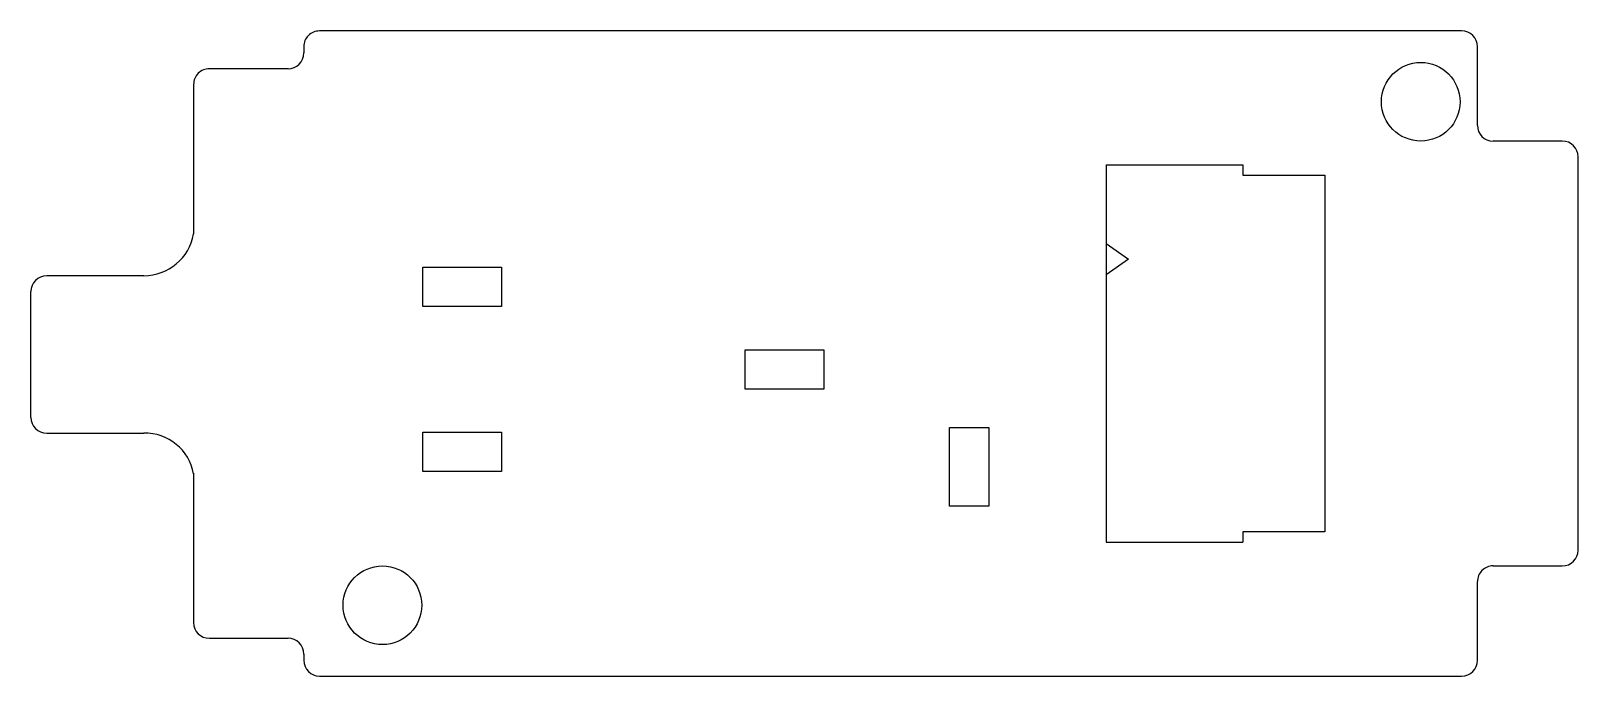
# Model space of a CAD drawing. Extents: x 124.7 to 173.9, y -108.3 to -87.8.
import ezdxf

# ---------------------------------------------------------------- set-up
doc = ezdxf.new("R2010")
doc.units = 0
doc.layers.add('BLACK', color=7, linetype='CONTINUOUS')

msp = doc.modelspace()

# ---------------------------------------------------------------- linework, layer by layer
at = {"layer": 'BLACK', "linetype": 'CONTINUOUS'}
for p, q in [((170.15, -87.75), (133.85, -87.75)), ((133.35, -88.25), (133.35, -88.45)), ((170.65, -90.75), (170.65, -88.25)), ((132.85, -88.95), (130.35, -88.95)), ((129.85, -89.45), (129.85, -94.2)), ((173.35, -91.25), (171.15, -91.25)), ((173.85, -104.25), (173.85, -91.75)), ((158.85, -92), (163.2, -92)), ((158.85, -92), (158.85, -104)), ((163.2, -92), (163.2, -92.33)), ((163.2, -92.33), (165.8, -92.33)), ((165.8, -92.33), (165.8, -103.67)), ((158.85, -94.5), (159.557, -95)), ((137.131, -95.2536), (139.631, -95.2536)), ((137.131, -96.5036), (137.131, -95.2536)), ((139.631, -95.2536), (139.631, -96.5036)), ((159.557, -95), (158.85, -95.5)), ((128.265, -95.53), (125.179, -95.53)), ((124.679, -100.03), (124.679, -96.03)), ((139.631, -96.5036), (137.131, -96.5036)), ((147.381, -97.8786), (149.881, -97.8786)), ((147.381, -99.1286), (147.381, -97.8786)), ((149.881, -97.8786), (149.881, -99.1286)), ((149.881, -99.1286), (147.381, -99.1286)), ((125.179, -100.53), (128.265, -100.53)), ((137.131, -100.504), (139.631, -100.504)), ((137.131, -101.754), (137.131, -100.504)), ((139.631, -100.504), (139.631, -101.754)), ((153.875, -100.35), (155.125, -100.35)), ((153.875, -102.85), (153.875, -100.35)), ((155.125, -100.35), (155.125, -102.85)), ((139.631, -101.754), (137.131, -101.754)), ((129.85, -101.8), (129.85, -106.55)), ((155.125, -102.85), (153.875, -102.85)), ((163.2, -103.67), (163.2, -104)), ((165.8, -103.67), (163.2, -103.67)), ((158.85, -104), (163.2, -104)), ((171.15, -104.75), (173.35, -104.75)), ((170.65, -107.75), (170.65, -105.25)), ((130.35, -107.05), (132.85, -107.05)), ((133.35, -107.55), (133.35, -107.75)), ((133.85, -108.25), (170.15, -108.25))]:
    msp.add_line(p, q, dxfattribs=at)
at = {"layer": 'BLACK'}
for centre in [(168.85, -90), (135.85, -106)]:
    msp.add_circle(centre, 1.25, dxfattribs=at)
for centre, radius, start, end in [((133.85, -88.2499), 0.4999, -270.011, -179.989), ((170.15, -88.25), 0.5, 0, 90), ((132.85, -88.4499), 0.5001, -89.9885, -0.01146), ((130.35, -89.4499), 0.4999, -270.011, -179.989), ((171.15, -90.75), 0.5, -180, -90), ((173.35, -91.75), 0.5, 0, 90), ((128.265, -93.9204), 1.6096, -90.0022, -10.0036), ((125.179, -96.03), 0.5, 90.0057, 180), ((125.179, -100.03), 0.5, -180, -90.0057), ((128.295, -102.111), 1.5811, 10.4137, 91.0895), ((173.35, -104.25), 0.5001, -89.9885, -0.01146), ((171.15, -105.25), 0.4999, -270.011, -179.989), ((130.35, -106.55), 0.5, -180, -90), ((132.85, -107.55), 0.5, 0, 90), ((133.85, -107.75), 0.5, -180, -90), ((170.15, -107.75), 0.5001, -89.9885, -0.01146)]:
    msp.add_arc(centre, radius, start, end, dxfattribs=at)

doc.saveas('drawing.dxf')
